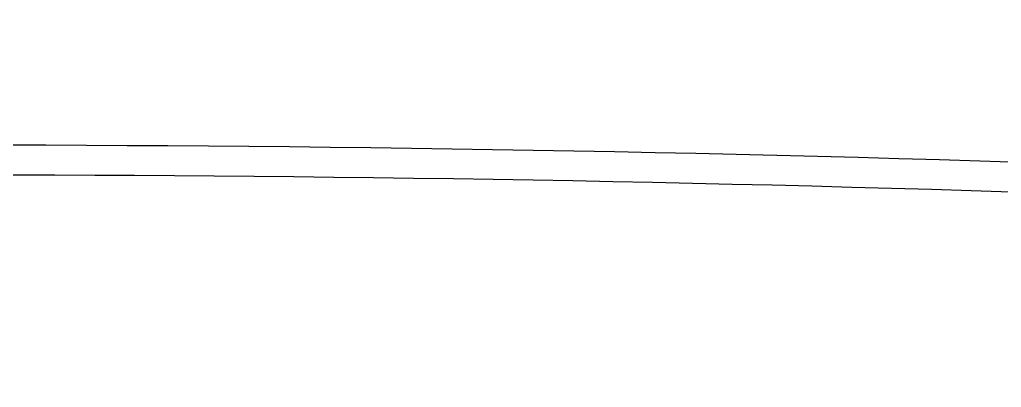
# Model space of a CAD drawing. Extents: x 0 to 531375, y 0 to 4335249.
# Drawn here: x 497877.3 to 497975.8, y 4327438.4 to 4327475.4 of the extents above; entities that cross this region are included whole.
import ezdxf

# ---------------------------------------------------------------- set-up
doc = ezdxf.new("R2010")
doc.units = 0
doc.layers.add('道路偏置线', color=3, linetype='Continuous', lineweight=30)

msp = doc.modelspace()

# ---------------------------------------------------------------- linework, layer by layer
at = {"layer": '道路偏置线', "color": 5}
for points in [[(498008.8559331386, 4327483.913909313, 0.0383072826146902), (497486.880925577, 4327465.272899068)], [(498010.3347946223, 4327459.822498638, 0.03850808105405001), (497489.5702999954, 4327441.424057058)]]:
    msp.add_lwpolyline(points, format="xyb", dxfattribs=at)
at = {"layer": '道路偏置线', "color": 1}
msp.add_lwpolyline([(498000.7743660319, 4327457.205257947, 0.0378096413718454), (497489.9064717977, 4327438.442951806)], format="xyb", dxfattribs=at)

doc.saveas('drawing.dxf')
